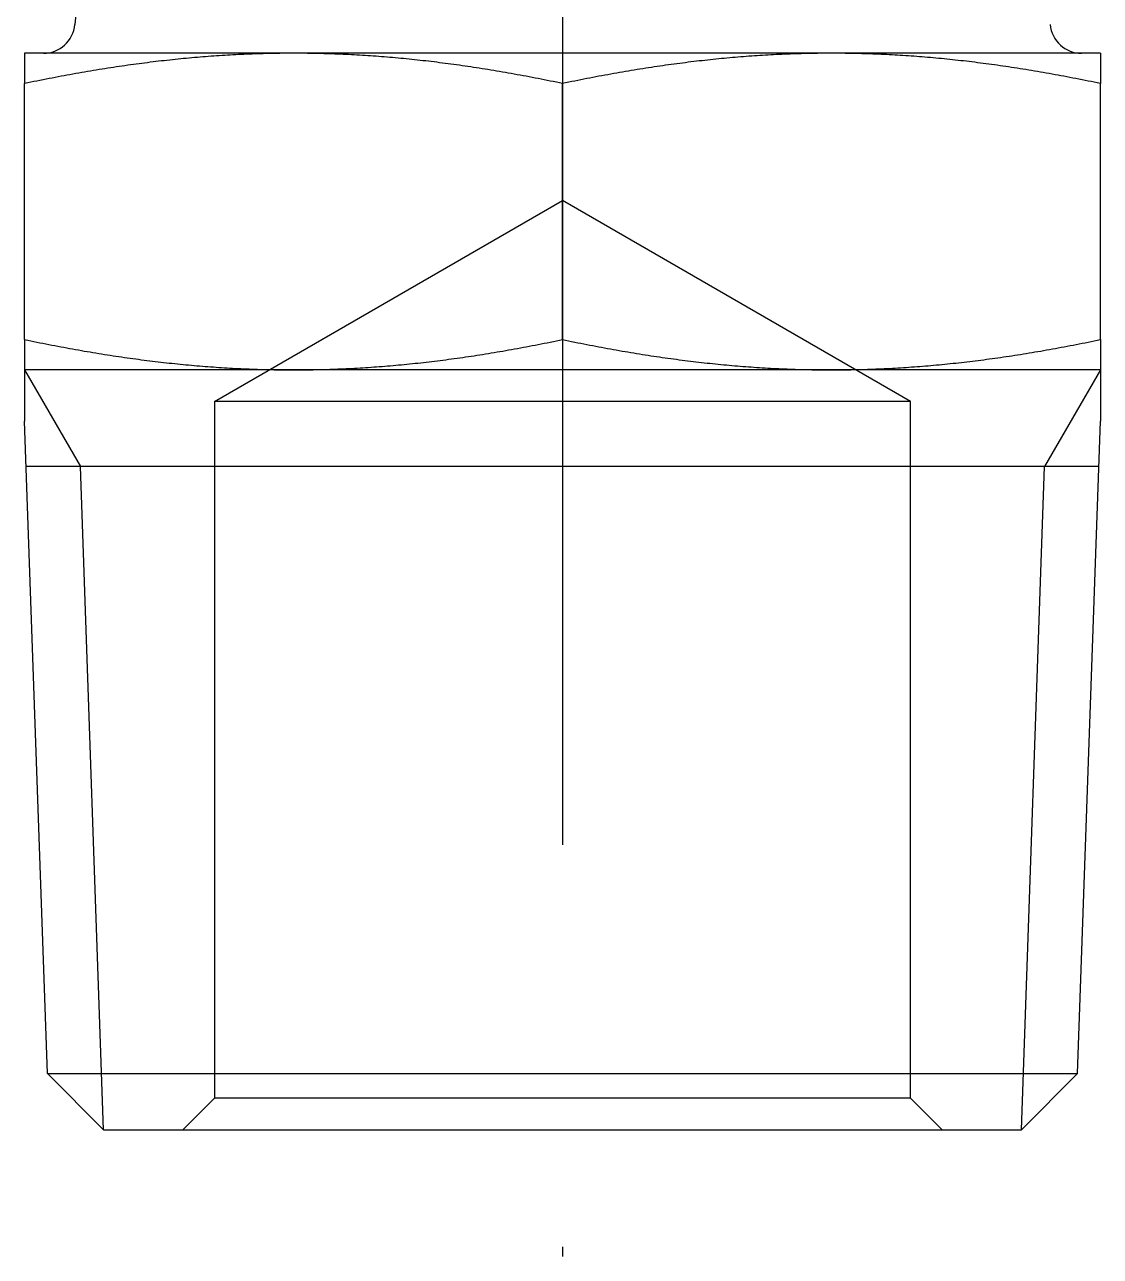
# Model space of a CAD drawing. Extents: x -10.3 to 68.7, y -18.9 to 36.2.
# Drawn here: x 49 to 66, y -2 to 17.45 of the extents above; entities that cross this region are included whole.
import ezdxf

# ---------------------------------------------------------------- set-up
doc = ezdxf.new("R2010")
doc.units = 0
doc.linetypes.add('CENTER', pattern=[50.8, 31.75, -6.35, 6.35, -6.35])
doc.linetypes.add('DASHED', pattern=[19.05, 12.7, -6.35])
doc.layers.get('0').update_dxf_attribs({"linetype": 'CONTINUOUS'})
doc.layers.add('CENTER', color=1, linetype='CENTER')

msp = doc.modelspace()

# ---------------------------------------------------------------- linework, layer by layer
at = {"color": 7, "linetype": 'CONTINUOUS'}
for p, q in [((49.999833, 19.6), (49.793309, 17.452144)), ((65.999833, 17), (48.999833, 17)), ((48.999833, 17), (48.999833, 16.521396)), ((65.999833, 17), (65.999833, 16.521396)), ((48.999833, 12.478604), (48.999833, 16.521396)), ((57.499833, 12.478604), (57.499833, 16.521396)), ((65.999833, 12.478604), (65.999833, 16.521396)), ((48.999833, 12.478604), (48.999833, 12)), ((65.999833, 12.478604), (65.999833, 12)), ((48.999833, 12), (48.999833, 11.189527)), ((65.999833, 12), (48.999833, 12)), ((65.999833, 12), (65.999833, 11.189527)), ((49.359606, 0.886974), (48.999833, 11.189527)), ((65.64006, 0.886974), (65.999833, 11.189527)), ((65.97485, 10.474092), (49.024817, 10.474092)), ((49.359606, 0.886974), (65.64006, 0.886974)), ((49.359606, 0.886974), (50.24658, 0)), ((65.64006, 0.886974), (64.753086, 0)), ((50.24658, 0), (64.753086, 0))]:
    msp.add_line(p, q, dxfattribs=at)
at = {"color": 3, "linetype": 'DASHED'}
for p, q in [((51.999833, 11.5), (57.499833, 14.675426)), ((62.999833, 11.5), (57.499833, 14.675426)), ((62.999833, 11.5), (51.999833, 11.5)), ((51.999833, 11.5), (51.999833, 0.5)), ((62.999833, 0.5), (62.999833, 11.5)), ((51.999833, 0.5), (51.499833, 0)), ((62.999833, 0.5), (51.999833, 0.5)), ((63.499833, 0), (62.999833, 0.5))]:
    msp.add_line(p, q, dxfattribs=at)
at = {"color": 3, "linetype": 'CONTINUOUS'}
for p, q in [((48.999833, 12), (49.880817, 10.474092)), ((65.999833, 12), (65.11885, 10.474092)), ((50.24658, 0), (49.880817, 10.474092)), ((64.753086, 0), (65.11885, 10.474092))]:
    msp.add_line(p, q, dxfattribs=at)
at = {"color": 7}
for points in [[(53.2498, 17, 0), (53.206, 16.9999, 0), (53.1621, 16.9998, 0), (53.1184, 16.9995, 0), (53.0746, 16.9991, 0), (53.031, 16.9986, 0), (52.9873, 16.998, 0), (52.9437, 16.9973, 0), (52.9002, 16.9965, 0), (52.8566, 16.9956, 0), (52.8131, 16.9946, 0), (52.7696, 16.9934, 0), (52.7262, 16.9922, 0), (52.6828, 16.9908, 0), (52.6394, 16.9894, 0), (52.596, 16.9878, 0), (52.5526, 16.9862, 0), (52.5093, 16.9844, 0), (52.466, 16.9825, 0), (52.4226, 16.9805, 0), (52.3793, 16.9784, 0), (52.336, 16.9763, 0), (52.2927, 16.974, 0), (52.2494, 16.9716, 0), (52.2061, 16.9691, 0), (52.1628, 16.9665, 0), (52.1195, 16.9637, 0), (52.0762, 16.9609, 0), (52.0329, 16.958, 0), (51.9896, 16.955, 0), (51.9462, 16.9519, 0), (51.9029, 16.9486, 0), (51.8595, 16.9453, 0), (51.8161, 16.9419, 0), (51.7727, 16.9383, 0), (51.7293, 16.9347, 0), (51.6858, 16.9309, 0), (51.6423, 16.9271, 0), (51.5988, 16.9231, 0), (51.5552, 16.9191, 0), (51.5117, 16.9149, 0), (51.468, 16.9107, 0), (51.4244, 16.9063, 0), (51.3807, 16.9018, 0), (51.3369, 16.8973, 0), (51.2932, 16.8926, 0), (51.2493, 16.8878, 0), (51.2055, 16.8829, 0), (51.1615, 16.8779, 0), (51.1175, 16.8728, 0), (51.0735, 16.8676, 0), (51.0294, 16.8623, 0), (50.9853, 16.8569, 0), (50.941, 16.8514, 0), (50.8968, 16.8458, 0), (50.8524, 16.8401, 0), (50.808, 16.8342, 0), (50.7635, 16.8283, 0), (50.719, 16.8223, 0), (50.6744, 16.8161, 0), (50.6297, 16.8099, 0), (50.5849, 16.8035, 0), (50.54, 16.797, 0), (50.4951, 16.7905, 0), (50.45, 16.7838, 0), (50.4049, 16.777, 0), (50.3597, 16.7701, 0), (50.3144, 16.7631, 0), (50.269, 16.756, 0), (50.2236, 16.7488, 0), (50.178, 16.7414, 0), (50.1323, 16.734, 0), (50.0865, 16.7264, 0), (50.0406, 16.7188, 0), (49.9946, 16.711, 0), (49.9485, 16.7031, 0), (49.9023, 16.6951, 0), (49.856, 16.687, 0), (49.8095, 16.6788, 0), (49.7629, 16.6705, 0), (49.7163, 16.662, 0), (49.6695, 16.6535, 0), (49.6225, 16.6448, 0), (49.5755, 16.636, 0), (49.5283, 16.6271, 0), (49.4809, 16.6181, 0), (49.4335, 16.6089, 0), (49.3859, 16.5997, 0), (49.3381, 16.5903, 0), (49.2903, 16.5808, 0), (49.2422, 16.5712, 0), (49.1941, 16.5615, 0), (49.1457, 16.5517, 0), (49.0973, 16.5417, 0), (49.0486, 16.5316, 0), (48.9998, 16.5214, 0)], [(57.4998, 16.5214, 0), (57.451, 16.5316, 0), (57.4024, 16.5417, 0), (57.3539, 16.5517, 0), (57.3056, 16.5615, 0), (57.2574, 16.5712, 0), (57.2094, 16.5808, 0), (57.1615, 16.5903, 0), (57.1138, 16.5997, 0), (57.0662, 16.6089, 0), (57.0187, 16.6181, 0), (56.9714, 16.6271, 0), (56.9242, 16.636, 0), (56.8772, 16.6448, 0), (56.8302, 16.6535, 0), (56.7834, 16.662, 0), (56.7367, 16.6705, 0), (56.6902, 16.6788, 0), (56.6437, 16.687, 0), (56.5974, 16.6951, 0), (56.5512, 16.7031, 0), (56.505, 16.711, 0), (56.4591, 16.7188, 0), (56.4132, 16.7264, 0), (56.3674, 16.734, 0), (56.3217, 16.7414, 0), (56.2761, 16.7488, 0), (56.2306, 16.756, 0), (56.1852, 16.7631, 0), (56.1399, 16.7701, 0), (56.0947, 16.777, 0), (56.0496, 16.7838, 0), (56.0046, 16.7905, 0), (55.9597, 16.797, 0), (55.9148, 16.8035, 0), (55.87, 16.8099, 0), (55.8253, 16.8161, 0), (55.7807, 16.8223, 0), (55.7361, 16.8283, 0), (55.6917, 16.8342, 0), (55.6472, 16.8401, 0), (55.6029, 16.8458, 0), (55.5586, 16.8514, 0), (55.5144, 16.8569, 0), (55.4703, 16.8623, 0), (55.4262, 16.8676, 0), (55.3821, 16.8728, 0), (55.3381, 16.8779, 0), (55.2942, 16.8829, 0), (55.2503, 16.8878, 0), (55.2065, 16.8926, 0), (55.1627, 16.8973, 0), (55.119, 16.9018, 0), (55.0753, 16.9063, 0), (55.0316, 16.9107, 0), (54.988, 16.9149, 0), (54.9444, 16.9191, 0), (54.9009, 16.9231, 0), (54.8574, 16.9271, 0), (54.8139, 16.9309, 0), (54.7704, 16.9347, 0), (54.727, 16.9383, 0), (54.6836, 16.9419, 0), (54.6402, 16.9453, 0), (54.5968, 16.9486, 0), (54.5534, 16.9519, 0), (54.5101, 16.955, 0), (54.4668, 16.958, 0), (54.4234, 16.9609, 0), (54.3801, 16.9637, 0), (54.3368, 16.9665, 0), (54.2935, 16.9691, 0), (54.2502, 16.9716, 0), (54.2069, 16.974, 0), (54.1636, 16.9763, 0), (54.1203, 16.9784, 0), (54.077, 16.9805, 0), (54.0337, 16.9825, 0), (53.9904, 16.9844, 0), (53.947, 16.9862, 0), (53.9037, 16.9878, 0), (53.8603, 16.9894, 0), (53.8169, 16.9908, 0), (53.7735, 16.9922, 0), (53.73, 16.9934, 0), (53.6865, 16.9946, 0), (53.643, 16.9956, 0), (53.5995, 16.9965, 0), (53.5559, 16.9973, 0), (53.5123, 16.998, 0), (53.4687, 16.9986, 0), (53.425, 16.9991, 0), (53.3813, 16.9995, 0), (53.3375, 16.9998, 0), (53.2937, 16.9999, 0), (53.2498, 17, 0)], [(61.7498, 17, 0), (61.706, 16.9999, 0), (61.6621, 16.9998, 0), (61.6184, 16.9995, 0), (61.5746, 16.9991, 0), (61.531, 16.9986, 0), (61.4873, 16.998, 0), (61.4437, 16.9973, 0), (61.4002, 16.9965, 0), (61.3566, 16.9956, 0), (61.3131, 16.9946, 0), (61.2696, 16.9934, 0), (61.2262, 16.9922, 0), (61.1828, 16.9908, 0), (61.1394, 16.9894, 0), (61.096, 16.9878, 0), (61.0526, 16.9862, 0), (61.0093, 16.9844, 0), (60.966, 16.9825, 0), (60.9226, 16.9805, 0), (60.8793, 16.9784, 0), (60.836, 16.9763, 0), (60.7927, 16.974, 0), (60.7494, 16.9716, 0), (60.7061, 16.9691, 0), (60.6628, 16.9665, 0), (60.6195, 16.9637, 0), (60.5762, 16.9609, 0), (60.5329, 16.958, 0), (60.4896, 16.955, 0), (60.4462, 16.9519, 0), (60.4029, 16.9486, 0), (60.3595, 16.9453, 0), (60.3161, 16.9419, 0), (60.2727, 16.9383, 0), (60.2293, 16.9347, 0), (60.1858, 16.9309, 0), (60.1423, 16.9271, 0), (60.0988, 16.9231, 0), (60.0552, 16.9191, 0), (60.0117, 16.9149, 0), (59.968, 16.9107, 0), (59.9244, 16.9063, 0), (59.8807, 16.9018, 0), (59.8369, 16.8973, 0), (59.7932, 16.8926, 0), (59.7493, 16.8878, 0), (59.7055, 16.8829, 0), (59.6615, 16.8779, 0), (59.6175, 16.8728, 0), (59.5735, 16.8676, 0), (59.5294, 16.8623, 0), (59.4853, 16.8569, 0), (59.441, 16.8514, 0), (59.3968, 16.8458, 0), (59.3524, 16.8401, 0), (59.308, 16.8342, 0), (59.2635, 16.8283, 0), (59.219, 16.8223, 0), (59.1744, 16.8161, 0), (59.1297, 16.8099, 0), (59.0849, 16.8035, 0), (59.04, 16.797, 0), (58.9951, 16.7905, 0), (58.95, 16.7838, 0), (58.9049, 16.777, 0), (58.8597, 16.7701, 0), (58.8144, 16.7631, 0), (58.769, 16.756, 0), (58.7236, 16.7488, 0), (58.678, 16.7414, 0), (58.6323, 16.734, 0), (58.5865, 16.7264, 0), (58.5406, 16.7188, 0), (58.4946, 16.711, 0), (58.4485, 16.7031, 0), (58.4023, 16.6951, 0), (58.356, 16.687, 0), (58.3095, 16.6788, 0), (58.2629, 16.6705, 0), (58.2163, 16.662, 0), (58.1695, 16.6535, 0), (58.1225, 16.6448, 0), (58.0755, 16.636, 0), (58.0283, 16.6271, 0), (57.9809, 16.6181, 0), (57.9335, 16.6089, 0), (57.8859, 16.5997, 0), (57.8381, 16.5903, 0), (57.7903, 16.5808, 0), (57.7422, 16.5712, 0), (57.6941, 16.5615, 0), (57.6457, 16.5517, 0), (57.5973, 16.5417, 0), (57.5486, 16.5316, 0), (57.4998, 16.5214, 0)], [(65.9998, 16.5214, 0), (65.951, 16.5316, 0), (65.9024, 16.5417, 0), (65.8539, 16.5517, 0), (65.8056, 16.5615, 0), (65.7574, 16.5712, 0), (65.7094, 16.5808, 0), (65.6615, 16.5903, 0), (65.6138, 16.5997, 0), (65.5662, 16.6089, 0), (65.5187, 16.6181, 0), (65.4714, 16.6271, 0), (65.4242, 16.636, 0), (65.3772, 16.6448, 0), (65.3302, 16.6535, 0), (65.2834, 16.662, 0), (65.2367, 16.6705, 0), (65.1902, 16.6788, 0), (65.1437, 16.687, 0), (65.0974, 16.6951, 0), (65.0512, 16.7031, 0), (65.005, 16.711, 0), (64.9591, 16.7188, 0), (64.9132, 16.7264, 0), (64.8674, 16.734, 0), (64.8217, 16.7414, 0), (64.7761, 16.7488, 0), (64.7306, 16.756, 0), (64.6852, 16.7631, 0), (64.6399, 16.7701, 0), (64.5947, 16.777, 0), (64.5496, 16.7838, 0), (64.5046, 16.7905, 0), (64.4597, 16.797, 0), (64.4148, 16.8035, 0), (64.37, 16.8099, 0), (64.3253, 16.8161, 0), (64.2807, 16.8223, 0), (64.2361, 16.8283, 0), (64.1917, 16.8342, 0), (64.1472, 16.8401, 0), (64.1029, 16.8458, 0), (64.0586, 16.8514, 0), (64.0144, 16.8569, 0), (63.9703, 16.8623, 0), (63.9262, 16.8676, 0), (63.8821, 16.8728, 0), (63.8381, 16.8779, 0), (63.7942, 16.8829, 0), (63.7503, 16.8878, 0), (63.7065, 16.8926, 0), (63.6627, 16.8973, 0), (63.619, 16.9018, 0), (63.5753, 16.9063, 0), (63.5316, 16.9107, 0), (63.488, 16.9149, 0), (63.4444, 16.9191, 0), (63.4009, 16.9231, 0), (63.3574, 16.9271, 0), (63.3139, 16.9309, 0), (63.2704, 16.9347, 0), (63.227, 16.9383, 0), (63.1836, 16.9419, 0), (63.1402, 16.9453, 0), (63.0968, 16.9486, 0), (63.0534, 16.9519, 0), (63.0101, 16.955, 0), (62.9668, 16.958, 0), (62.9234, 16.9609, 0), (62.8801, 16.9637, 0), (62.8368, 16.9665, 0), (62.7935, 16.9691, 0), (62.7502, 16.9716, 0), (62.7069, 16.974, 0), (62.6636, 16.9763, 0), (62.6203, 16.9784, 0), (62.577, 16.9805, 0), (62.5337, 16.9825, 0), (62.4904, 16.9844, 0), (62.447, 16.9862, 0), (62.4037, 16.9878, 0), (62.3603, 16.9894, 0), (62.3169, 16.9908, 0), (62.2735, 16.9922, 0), (62.23, 16.9934, 0), (62.1865, 16.9946, 0), (62.143, 16.9956, 0), (62.0995, 16.9965, 0), (62.0559, 16.9973, 0), (62.0123, 16.998, 0), (61.9687, 16.9986, 0), (61.925, 16.9991, 0), (61.8813, 16.9995, 0), (61.8375, 16.9998, 0), (61.7937, 16.9999, 0), (61.7498, 17, 0)], [(48.9998, 12.4786, 0), (49.0482, 12.4685, 0), (49.0965, 12.4585, 0), (49.1446, 12.4486, 0), (49.1926, 12.4388, 0), (49.2404, 12.4291, 0), (49.2881, 12.4196, 0), (49.3357, 12.4102, 0), (49.3831, 12.4009, 0), (49.4304, 12.3917, 0), (49.4775, 12.3826, 0), (49.5246, 12.3736, 0), (49.5715, 12.3647, 0), (49.6183, 12.356, 0), (49.665, 12.3474, 0), (49.7115, 12.3388, 0), (49.758, 12.3304, 0), (49.8043, 12.3221, 0), (49.8505, 12.3139, 0), (49.8967, 12.3059, 0), (49.9427, 12.2979, 0), (49.9886, 12.29, 0), (50.0344, 12.2823, 0), (50.0801, 12.2746, 0), (50.1257, 12.2671, 0), (50.1712, 12.2597, 0), (50.2167, 12.2523, 0), (50.262, 12.2451, 0), (50.3073, 12.238, 0), (50.3524, 12.231, 0), (50.3975, 12.2241, 0), (50.4425, 12.2173, 0), (50.4874, 12.2107, 0), (50.5323, 12.2041, 0), (50.577, 12.1976, 0), (50.6217, 12.1913, 0), (50.6663, 12.185, 0), (50.7109, 12.1788, 0), (50.7554, 12.1728, 0), (50.7998, 12.1669, 0), (50.8442, 12.161, 0), (50.8885, 12.1553, 0), (50.9327, 12.1496, 0), (50.9769, 12.1441, 0), (51.021, 12.1387, 0), (51.0651, 12.1334, 0), (51.1092, 12.1282, 0), (51.1531, 12.123, 0), (51.1971, 12.118, 0), (51.241, 12.1131, 0), (51.2848, 12.1083, 0), (51.3286, 12.1036, 0), (51.3724, 12.099, 0), (51.4162, 12.0945, 0), (51.4599, 12.0901, 0), (51.5036, 12.0859, 0), (51.5472, 12.0817, 0), (51.5908, 12.0776, 0), (51.6344, 12.0736, 0), (51.678, 12.0697, 0), (51.7215, 12.066, 0), (51.7651, 12.0623, 0), (51.8086, 12.0587, 0), (51.8521, 12.0553, 0), (51.8956, 12.0519, 0), (51.9391, 12.0487, 0), (51.9826, 12.0455, 0), (52.026, 12.0425, 0), (52.0695, 12.0395, 0), (52.113, 12.0367, 0), (52.1564, 12.0339, 0), (52.1999, 12.0313, 0), (52.2434, 12.0288, 0), (52.2868, 12.0264, 0), (52.3303, 12.024, 0), (52.3738, 12.0218, 0), (52.4173, 12.0197, 0), (52.4609, 12.0177, 0), (52.5044, 12.0158, 0), (52.548, 12.014, 0), (52.5916, 12.0123, 0), (52.6352, 12.0108, 0), (52.6789, 12.0093, 0), (52.7225, 12.0079, 0), (52.7662, 12.0067, 0), (52.81, 12.0055, 0), (52.8538, 12.0045, 0), (52.8976, 12.0035, 0), (52.9414, 12.0027, 0), (52.9854, 12.002, 0), (53.0293, 12.0014, 0), (53.0733, 12.0009, 0), (53.1174, 12.0005, 0), (53.1615, 12.0002, 0), (53.2056, 12.0001, 0), (53.2498, 12, 0)], [(53.2498, 12, 0), (53.2941, 12.0001, 0), (53.3382, 12.0002, 0), (53.3823, 12.0005, 0), (53.4264, 12.0009, 0), (53.4704, 12.0014, 0), (53.5143, 12.002, 0), (53.5582, 12.0027, 0), (53.6021, 12.0035, 0), (53.6459, 12.0045, 0), (53.6897, 12.0055, 0), (53.7334, 12.0067, 0), (53.7771, 12.0079, 0), (53.8208, 12.0093, 0), (53.8645, 12.0108, 0), (53.9081, 12.0123, 0), (53.9517, 12.014, 0), (53.9952, 12.0158, 0), (54.0388, 12.0177, 0), (54.0823, 12.0197, 0), (54.1258, 12.0218, 0), (54.1693, 12.024, 0), (54.2128, 12.0264, 0), (54.2563, 12.0288, 0), (54.2998, 12.0313, 0), (54.3432, 12.0339, 0), (54.3867, 12.0367, 0), (54.4302, 12.0395, 0), (54.4736, 12.0425, 0), (54.5171, 12.0455, 0), (54.5606, 12.0487, 0), (54.6041, 12.0519, 0), (54.6476, 12.0553, 0), (54.6911, 12.0587, 0), (54.7346, 12.0623, 0), (54.7781, 12.066, 0), (54.8217, 12.0697, 0), (54.8652, 12.0736, 0), (54.9088, 12.0776, 0), (54.9525, 12.0817, 0), (54.9961, 12.0859, 0), (55.0398, 12.0901, 0), (55.0835, 12.0945, 0), (55.1272, 12.099, 0), (55.171, 12.1036, 0), (55.2148, 12.1083, 0), (55.2587, 12.1131, 0), (55.3026, 12.118, 0), (55.3465, 12.123, 0), (55.3905, 12.1282, 0), (55.4345, 12.1334, 0), (55.4786, 12.1387, 0), (55.5228, 12.1441, 0), (55.5669, 12.1496, 0), (55.6112, 12.1553, 0), (55.6555, 12.161, 0), (55.6998, 12.1669, 0), (55.7443, 12.1728, 0), (55.7888, 12.1788, 0), (55.8333, 12.185, 0), (55.8779, 12.1913, 0), (55.9226, 12.1976, 0), (55.9674, 12.2041, 0), (56.0122, 12.2107, 0), (56.0572, 12.2173, 0), (56.1022, 12.2241, 0), (56.1472, 12.231, 0), (56.1924, 12.238, 0), (56.2377, 12.2451, 0), (56.283, 12.2523, 0), (56.3284, 12.2597, 0), (56.3739, 12.2671, 0), (56.4196, 12.2746, 0), (56.4653, 12.2823, 0), (56.5111, 12.29, 0), (56.557, 12.2979, 0), (56.603, 12.3059, 0), (56.6491, 12.3139, 0), (56.6953, 12.3221, 0), (56.7417, 12.3304, 0), (56.7881, 12.3388, 0), (56.8347, 12.3474, 0), (56.8814, 12.356, 0), (56.9282, 12.3647, 0), (56.9751, 12.3736, 0), (57.0221, 12.3826, 0), (57.0693, 12.3917, 0), (57.1166, 12.4009, 0), (57.164, 12.4102, 0), (57.2116, 12.4196, 0), (57.2593, 12.4291, 0), (57.3071, 12.4388, 0), (57.3551, 12.4486, 0), (57.4032, 12.4585, 0), (57.4514, 12.4685, 0), (57.4998, 12.4786, 0)], [(57.4998, 12.4786, 0), (57.5482, 12.4685, 0), (57.5965, 12.4585, 0), (57.6446, 12.4486, 0), (57.6926, 12.4388, 0), (57.7404, 12.4291, 0), (57.7881, 12.4196, 0), (57.8357, 12.4102, 0), (57.8831, 12.4009, 0), (57.9304, 12.3917, 0), (57.9775, 12.3826, 0), (58.0246, 12.3736, 0), (58.0715, 12.3647, 0), (58.1183, 12.356, 0), (58.165, 12.3474, 0), (58.2115, 12.3388, 0), (58.258, 12.3304, 0), (58.3043, 12.3221, 0), (58.3505, 12.3139, 0), (58.3967, 12.3059, 0), (58.4427, 12.2979, 0), (58.4886, 12.29, 0), (58.5344, 12.2823, 0), (58.5801, 12.2746, 0), (58.6257, 12.2671, 0), (58.6712, 12.2597, 0), (58.7167, 12.2523, 0), (58.762, 12.2451, 0), (58.8073, 12.238, 0), (58.8524, 12.231, 0), (58.8975, 12.2241, 0), (58.9425, 12.2173, 0), (58.9874, 12.2107, 0), (59.0323, 12.2041, 0), (59.077, 12.1976, 0), (59.1217, 12.1913, 0), (59.1663, 12.185, 0), (59.2109, 12.1788, 0), (59.2554, 12.1728, 0), (59.2998, 12.1669, 0), (59.3442, 12.161, 0), (59.3885, 12.1553, 0), (59.4327, 12.1496, 0), (59.4769, 12.1441, 0), (59.521, 12.1387, 0), (59.5651, 12.1334, 0), (59.6092, 12.1282, 0), (59.6531, 12.123, 0), (59.6971, 12.118, 0), (59.741, 12.1131, 0), (59.7848, 12.1083, 0), (59.8286, 12.1036, 0), (59.8724, 12.099, 0), (59.9162, 12.0945, 0), (59.9599, 12.0901, 0), (60.0036, 12.0859, 0), (60.0472, 12.0817, 0), (60.0908, 12.0776, 0), (60.1344, 12.0736, 0), (60.178, 12.0697, 0), (60.2215, 12.066, 0), (60.2651, 12.0623, 0), (60.3086, 12.0587, 0), (60.3521, 12.0553, 0), (60.3956, 12.0519, 0), (60.4391, 12.0487, 0), (60.4826, 12.0455, 0), (60.526, 12.0425, 0), (60.5695, 12.0395, 0), (60.613, 12.0367, 0), (60.6564, 12.0339, 0), (60.6999, 12.0313, 0), (60.7434, 12.0288, 0), (60.7868, 12.0264, 0), (60.8303, 12.024, 0), (60.8738, 12.0218, 0), (60.9173, 12.0197, 0), (60.9609, 12.0177, 0), (61.0044, 12.0158, 0), (61.048, 12.014, 0), (61.0916, 12.0123, 0), (61.1352, 12.0108, 0), (61.1789, 12.0093, 0), (61.2225, 12.0079, 0), (61.2662, 12.0067, 0), (61.31, 12.0055, 0), (61.3538, 12.0045, 0), (61.3976, 12.0035, 0), (61.4414, 12.0027, 0), (61.4854, 12.002, 0), (61.5293, 12.0014, 0), (61.5733, 12.0009, 0), (61.6174, 12.0005, 0), (61.6615, 12.0002, 0), (61.7056, 12.0001, 0), (61.7498, 12, 0)], [(61.7498, 12, 0), (61.7941, 12.0001, 0), (61.8382, 12.0002, 0), (61.8823, 12.0005, 0), (61.9264, 12.0009, 0), (61.9704, 12.0014, 0), (62.0143, 12.002, 0), (62.0582, 12.0027, 0), (62.1021, 12.0035, 0), (62.1459, 12.0045, 0), (62.1897, 12.0055, 0), (62.2334, 12.0067, 0), (62.2771, 12.0079, 0), (62.3208, 12.0093, 0), (62.3645, 12.0108, 0), (62.4081, 12.0123, 0), (62.4517, 12.014, 0), (62.4952, 12.0158, 0), (62.5388, 12.0177, 0), (62.5823, 12.0197, 0), (62.6258, 12.0218, 0), (62.6693, 12.024, 0), (62.7128, 12.0264, 0), (62.7563, 12.0288, 0), (62.7998, 12.0313, 0), (62.8432, 12.0339, 0), (62.8867, 12.0367, 0), (62.9302, 12.0395, 0), (62.9736, 12.0425, 0), (63.0171, 12.0455, 0), (63.0606, 12.0487, 0), (63.1041, 12.0519, 0), (63.1476, 12.0553, 0), (63.1911, 12.0587, 0), (63.2346, 12.0623, 0), (63.2781, 12.066, 0), (63.3217, 12.0697, 0), (63.3652, 12.0736, 0), (63.4088, 12.0776, 0), (63.4525, 12.0817, 0), (63.4961, 12.0859, 0), (63.5398, 12.0901, 0), (63.5835, 12.0945, 0), (63.6272, 12.099, 0), (63.671, 12.1036, 0), (63.7148, 12.1083, 0), (63.7587, 12.1131, 0), (63.8026, 12.118, 0), (63.8465, 12.123, 0), (63.8905, 12.1282, 0), (63.9345, 12.1334, 0), (63.9786, 12.1387, 0), (64.0228, 12.1441, 0), (64.0669, 12.1496, 0), (64.1112, 12.1553, 0), (64.1555, 12.161, 0), (64.1998, 12.1669, 0), (64.2443, 12.1728, 0), (64.2888, 12.1788, 0), (64.3333, 12.185, 0), (64.3779, 12.1913, 0), (64.4226, 12.1976, 0), (64.4674, 12.2041, 0), (64.5122, 12.2107, 0), (64.5572, 12.2173, 0), (64.6022, 12.2241, 0), (64.6472, 12.231, 0), (64.6924, 12.238, 0), (64.7377, 12.2451, 0), (64.783, 12.2523, 0), (64.8284, 12.2597, 0), (64.8739, 12.2671, 0), (64.9196, 12.2746, 0), (64.9653, 12.2823, 0), (65.0111, 12.29, 0), (65.057, 12.2979, 0), (65.103, 12.3059, 0), (65.1491, 12.3139, 0), (65.1953, 12.3221, 0), (65.2417, 12.3304, 0), (65.2881, 12.3388, 0), (65.3347, 12.3474, 0), (65.3814, 12.356, 0), (65.4282, 12.3647, 0), (65.4751, 12.3736, 0), (65.5221, 12.3826, 0), (65.5693, 12.3917, 0), (65.6166, 12.4009, 0), (65.664, 12.4102, 0), (65.7116, 12.4196, 0), (65.7593, 12.4291, 0), (65.8071, 12.4388, 0), (65.8551, 12.4486, 0), (65.9032, 12.4585, 0), (65.9514, 12.4685, 0), (65.9998, 12.4786, 0)]]:
    msp.add_polyline3d(points, dxfattribs=at)
at = {"color": 7, "linetype": 'CONTINUOUS'}
for centre, start, end in [((49.295604, 17.5), 270, 354.5076754), ((65.704062, 17.5), 185.4923246, 270)]:
    msp.add_arc(centre, 0.5, start, end, dxfattribs=at)
at = {"layer": 'CENTER', "color": 1, "linetype": 'CENTER'}
msp.add_line((57.499833, 36.25), (57.499833, -2), dxfattribs=at)

doc.saveas('drawing.dxf')
